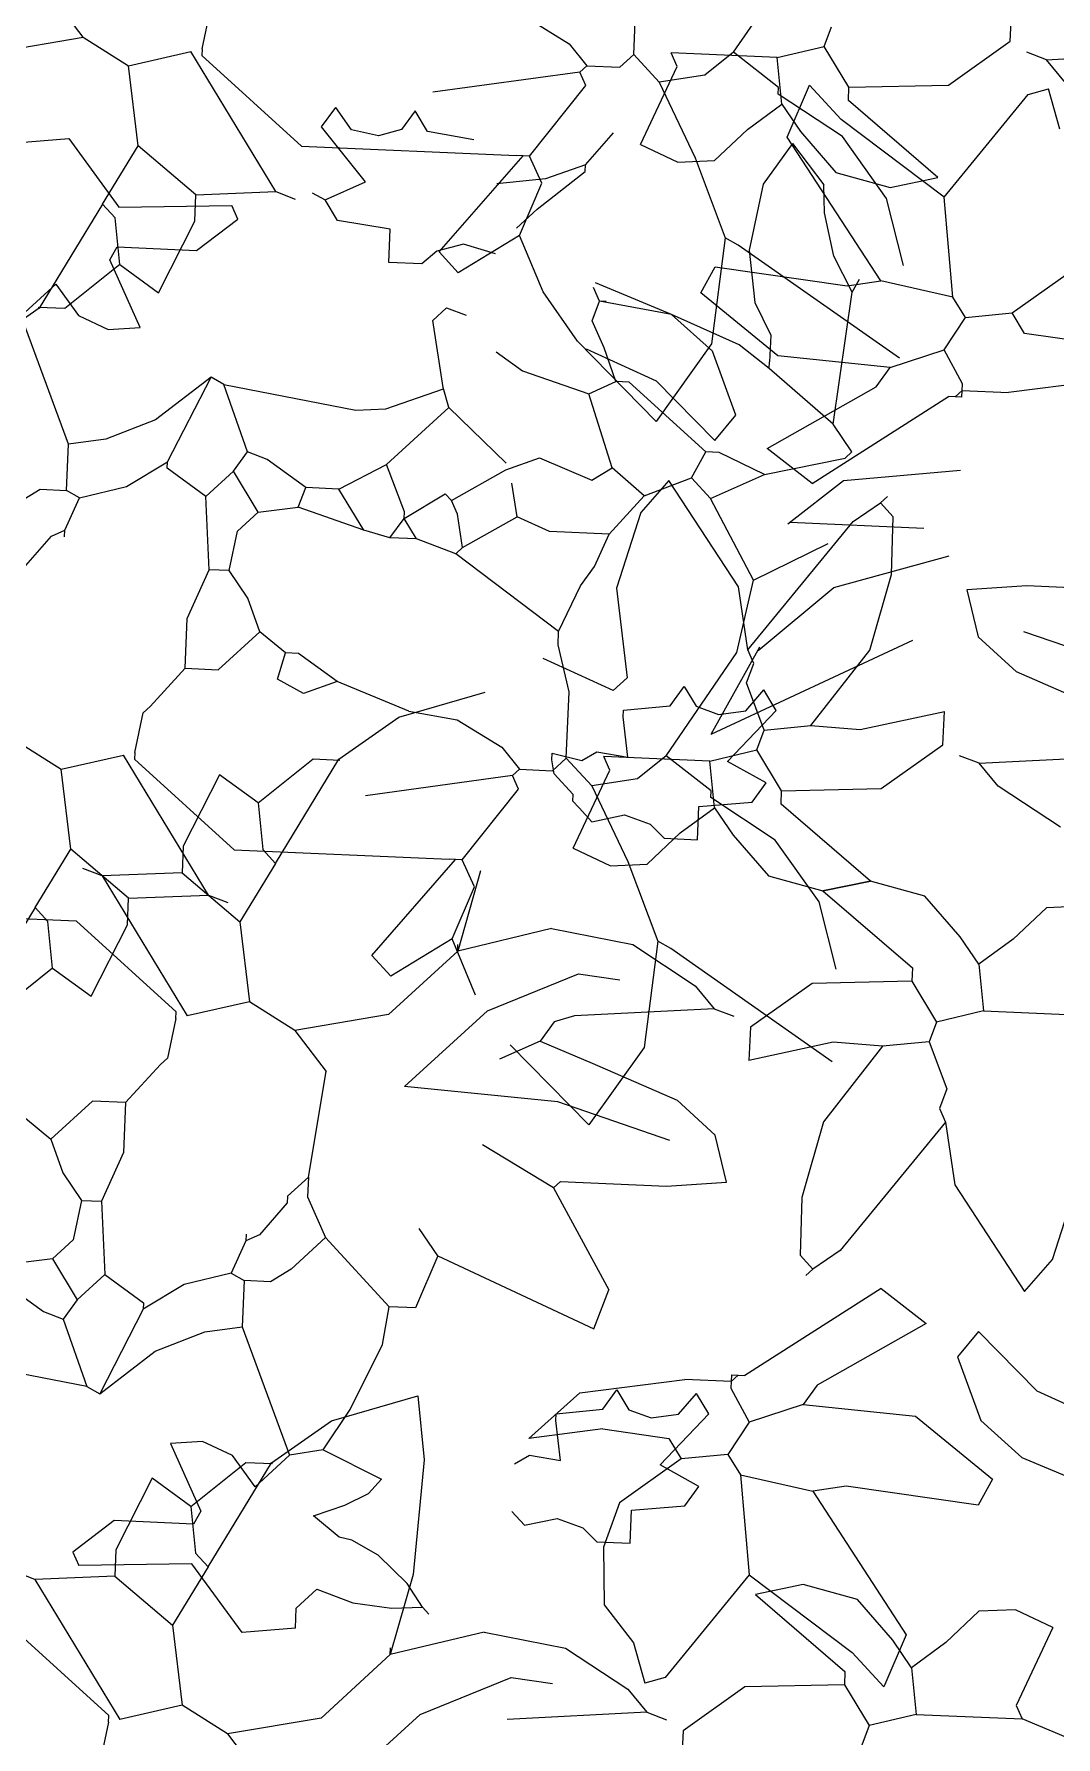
# Model space of a CAD drawing. Header units: inches. Extents: x 2013 to 15569, y -2551 to 2524.
# Drawn here: x 12774.8 to 12823.9, y 1280.7 to 1362.5 of the extents above; entities that cross this region are included whole.
import ezdxf

# ---------------------------------------------------------------- set-up
doc = ezdxf.new("R2010")
doc.units = ezdxf.units.IN
doc.header["$MEASUREMENT"] = 0
doc.layers.add('VERDE_siepe', color=96, linetype='Continuous')

msp = doc.modelspace()

# ---------------------------------------------------------------- linework, layer by layer
at = {"layer": 'VERDE_siepe'}
for p, q in [((12808.389, 1361.653), (12811.798, 1366.612)), ((12803.596, 1361.542), (12803.735, 1364.729)), ((12777.139, 1362.377), (12775.629, 1364.358)), ((12782.86, 1361.809), (12783.261, 1363.707)), ((12821.7, 1362.183), (12821.77, 1363.776)), ((12798.35, 1363.381), (12800.491, 1362.059)), ((12812.751, 1361.935), (12813.112, 1362.877)), ((12772.636, 1361.616), (12777.139, 1362.377)), ((12777.139, 1362.377), (12779.313, 1361.006)), ((12800.491, 1362.059), (12801.339, 1361.003)), ((12818.735, 1360.077), (12821.7, 1362.183)), ((12779.313, 1361.006), (12782.312, 1361.685)), ((12786.391, 1354.951), (12782.312, 1361.685)), ((12782.86, 1361.809), (12782.846, 1361.49)), ((12782.846, 1361.49), (12787.636, 1357.131)), ((12802.932, 1360.934), (12803.596, 1361.542)), ((12804.816, 1360.213), (12803.596, 1361.542)), ((12805.686, 1360.966), (12805.396, 1361.617)), ((12810.493, 1361.394), (12805.396, 1361.617)), ((12808.389, 1361.653), (12807.021, 1360.546)), ((12810.551, 1359.963), (12808.389, 1361.653)), ((12810.493, 1361.394), (12812.751, 1361.935)), ((12810.714, 1359.15), (12810.493, 1361.394)), ((12813.943, 1359.967), (12812.751, 1361.935)), ((12823.439, 1361.294), (12822.497, 1361.654)), ((12823.439, 1361.294), (12830.158, 1361.64)), ((12824.358, 1360.184), (12823.439, 1361.294)), ((12779.784, 1357.155), (12779.313, 1361.006)), ((12801.006, 1360.698), (12793.941, 1359.729)), ((12801.006, 1360.698), (12801.339, 1361.003)), ((12801.297, 1360.047), (12801.006, 1360.698)), ((12801.339, 1361.003), (12802.932, 1360.934)), ((12803.926, 1357.212), (12805.686, 1360.966)), ((12807.021, 1360.546), (12804.816, 1360.213)), ((12798.595, 1356.653), (12801.297, 1360.047)), ((12804.816, 1360.213), (12806.555, 1356.574)), ((12810.537, 1359.644), (12810.551, 1359.963)), ((12813.639, 1357.594), (12810.537, 1359.644)), ((12810.98, 1357.57), (12812.047, 1360.077)), ((12813.57, 1358.415), (12812.047, 1360.077)), ((12813.915, 1359.33), (12813.943, 1359.967)), ((12813.943, 1359.967), (12818.735, 1360.077)), ((12818.516, 1354.687), (12822.561, 1359.619)), ((12822.561, 1359.619), (12823.531, 1359.895)), ((12824.084, 1357.956), (12823.531, 1359.895)), ((12788.595, 1358.072), (12789.273, 1359)), ((12790.035, 1357.924), (12789.273, 1359)), ((12793.097, 1358.833), (12792.435, 1357.933)), ((12793.693, 1357.849), (12793.097, 1358.833)), ((12809.066, 1357.946), (12810.714, 1359.15)), ((12810.714, 1359.15), (12811.614, 1357.835)), ((12818.222, 1355.631), (12813.915, 1359.33)), ((12790.714, 1355.425), (12788.595, 1358.072)), ((12791.331, 1357.639), (12790.035, 1357.924)), ((12792.435, 1357.933), (12791.331, 1357.639)), ((12807.474, 1356.441), (12809.066, 1357.946)), ((12818.516, 1354.687), (12813.57, 1358.415)), ((12773.877, 1357.294), (12776.44, 1357.502)), ((12776.44, 1357.502), (12778.85, 1354.205)), ((12778.066, 1354.357), (12779.784, 1357.155)), ((12782.554, 1354.799), (12779.784, 1357.155)), ((12787.636, 1357.131), (12797.958, 1356.681)), ((12795.909, 1357.434), (12793.693, 1357.849)), ((12801.284, 1356.242), (12802.627, 1357.779)), ((12803.926, 1357.212), (12805.712, 1356.364)), ((12811.224, 1357.262), (12809.825, 1355.316)), ((12815.468, 1350.671), (12810.98, 1357.57)), ((12811.224, 1357.262), (12812.733, 1355.281)), ((12811.614, 1357.835), (12813.313, 1355.879)), ((12815.744, 1354.629), (12813.639, 1357.594)), ((12794.245, 1352.055), (12798.277, 1356.667)), ((12798.277, 1356.667), (12797.958, 1356.681)), ((12798.595, 1356.653), (12798.277, 1356.667)), ((12799.177, 1355.352), (12798.595, 1356.653)), ((12801.284, 1356.242), (12799.366, 1355.574)), ((12801.27, 1355.923), (12801.284, 1356.242)), ((12805.712, 1356.364), (12807.474, 1356.441)), ((12806.555, 1356.574), (12808, 1352.732)), ((12788.761, 1354.553), (12790.714, 1355.425)), ((12799.366, 1355.574), (12797.011, 1355.334)), ((12798.956, 1354.108), (12801.27, 1355.923)), ((12813.313, 1355.879), (12815.92, 1355.151)), ((12815.92, 1355.151), (12818.222, 1355.631)), ((12782.499, 1353.525), (12782.554, 1354.799)), ((12782.554, 1354.799), (12786.391, 1354.951)), ((12786.391, 1354.951), (12787.333, 1354.59)), ((12788.137, 1354.9), (12788.761, 1354.553)), ((12798.11, 1352.844), (12799.177, 1355.352)), ((12809.825, 1355.316), (12809.141, 1352.146)), ((12812.764, 1353.931), (12812.733, 1355.281)), ((12816.561, 1351.401), (12815.744, 1354.629)), ((12818.944, 1349.88), (12818.516, 1354.687)), ((12778.066, 1354.357), (12775.017, 1349.349)), ((12778.675, 1353.691), (12778.066, 1354.357)), ((12778.85, 1354.205), (12784.28, 1354.287)), ((12784.571, 1353.636), (12784.28, 1354.287)), ((12789.357, 1353.569), (12788.761, 1354.553)), ((12797.959, 1353.194), (12798.956, 1354.108)), ((12813.218, 1351.854), (12812.764, 1353.931)), ((12778.896, 1351.448), (12778.675, 1353.691)), ((12780.752, 1350.089), (12782.499, 1353.525)), ((12782.59, 1352.126), (12784.571, 1353.636)), ((12791.891, 1353.14), (12789.357, 1353.569)), ((12791.821, 1351.546), (12791.891, 1353.14)), ((12778.42, 1351.669), (12778.767, 1352.293)), ((12778.767, 1352.293), (12782.59, 1352.126)), ((12795.412, 1352.433), (12794.143, 1352.089)), ((12798.11, 1352.844), (12795.159, 1351.057)), ((12796.948, 1351.962), (12795.412, 1352.433)), ((12799.238, 1350.136), (12798.11, 1352.844)), ((12808, 1352.732), (12807.338, 1347.633)), ((12808.624, 1352.386), (12808, 1352.732)), ((12816.366, 1346.941), (12808.624, 1352.386)), ((12809.141, 1352.146), (12809.413, 1349.621)), ((12778.896, 1351.448), (12776.25, 1349.328)), ((12779.874, 1348.414), (12778.42, 1351.669)), ((12778.896, 1351.448), (12780.752, 1350.089)), ((12793.415, 1351.477), (12791.821, 1351.546)), ((12794.143, 1352.089), (12793.415, 1351.477)), ((12795.159, 1351.057), (12794.245, 1352.055)), ((12806.824, 1350.09), (12807.516, 1351.336)), ((12807.516, 1351.336), (12813.86, 1350.422)), ((12814.104, 1350.114), (12813.218, 1351.854)), ((12774.153, 1348.983), (12775.816, 1350.506)), ((12775.816, 1350.506), (12776.904, 1349.005)), ((12805.407, 1349.053), (12801.768, 1350.576)), ((12813.86, 1350.422), (12815.468, 1350.671)), ((12814.104, 1350.114), (12814.451, 1350.737)), ((12818.944, 1349.88), (12815.468, 1350.671)), ((12821.784, 1349.119), (12824.748, 1351.224)), ((12800.893, 1347.76), (12799.238, 1350.136)), ((12801.595, 1348.744), (12801.955, 1349.686)), ((12801.955, 1349.686), (12801.665, 1350.337)), ((12802.274, 1349.672), (12801.955, 1349.686)), ((12805.407, 1349.053), (12801.955, 1349.686)), ((12810.522, 1347.056), (12806.824, 1350.09)), ((12813.189, 1343.77), (12814.104, 1350.114)), ((12819.54, 1348.897), (12818.944, 1349.88)), ((12775.017, 1349.349), (12772.144, 1347.325)), ((12776.439, 1342.818), (12774.153, 1348.983)), ((12776.25, 1349.328), (12774.976, 1349.383)), ((12776.904, 1349.005), (12778.341, 1348.328)), ((12793.935, 1348.759), (12794.599, 1349.369)), ((12794.599, 1349.369), (12795.541, 1349.008)), ((12807.382, 1347.277), (12805.407, 1349.053)), ((12808.67, 1347.596), (12805.407, 1349.053)), ((12809.413, 1349.621), (12810.184, 1348.05)), ((12818.514, 1347.346), (12819.54, 1348.897)), ((12819.54, 1348.897), (12821.784, 1349.119)), ((12822.379, 1348.135), (12821.784, 1349.119)), ((12778.341, 1348.328), (12779.874, 1348.414)), ((12794.433, 1345.545), (12793.935, 1348.759)), ((12802.176, 1347.442), (12801.595, 1348.744)), ((12810.184, 1348.05), (12810.128, 1346.776)), ((12825.551, 1347.677), (12822.379, 1348.135)), ((12796.986, 1347.249), (12798.255, 1346.337)), ((12804.683, 1343.909), (12800.893, 1347.76)), ((12801.311, 1347.404), (12804.682, 1345.859)), ((12802.745, 1345.821), (12802.176, 1347.442)), ((12807.338, 1347.633), (12804.683, 1343.909)), ((12808.514, 1344.216), (12807.382, 1347.277)), ((12810.114, 1346.457), (12808.67, 1347.596)), ((12815.924, 1346.501), (12818.514, 1347.346)), ((12819.401, 1345.711), (12818.514, 1347.346)), ((12810.114, 1346.457), (12810.128, 1346.776)), ((12813.189, 1343.77), (12810.114, 1346.457)), ((12815.924, 1346.501), (12810.522, 1347.056)), ((12815.245, 1345.573), (12815.924, 1346.501)), ((12783.282, 1346.031), (12780.614, 1343.991)), ((12781.19, 1341.972), (12783.282, 1346.031)), ((12783.905, 1345.684), (12783.282, 1346.031)), ((12783.905, 1345.684), (12790.236, 1344.451)), ((12785.041, 1342.443), (12783.905, 1345.684)), ((12798.255, 1346.337), (12801.443, 1345.24)), ((12801.443, 1345.24), (12802.745, 1345.821)), ((12803.382, 1345.793), (12802.745, 1345.821)), ((12807.066, 1342.44), (12803.382, 1345.793)), ((12804.682, 1345.859), (12807.503, 1342.984)), ((12819.387, 1345.393), (12819.401, 1345.711)), ((12826.665, 1345.939), (12821.617, 1345.296)), ((12791.686, 1344.509), (12794.454, 1345.474)), ((12794.71, 1344.576), (12794.433, 1345.545)), ((12802.564, 1341.679), (12801.443, 1345.24)), ((12810.008, 1342.609), (12815.245, 1345.573)), ((12812.17, 1340.919), (12818.735, 1345.101)), ((12819.055, 1345.087), (12818.735, 1345.101)), ((12819.055, 1345.087), (12819.387, 1345.393)), ((12819.373, 1345.074), (12819.055, 1345.087)), ((12819.373, 1345.074), (12819.387, 1345.393)), ((12819.387, 1345.393), (12821.617, 1345.296)), ((12780.614, 1343.991), (12778.228, 1343.05)), ((12790.236, 1344.451), (12791.686, 1344.509)), ((12791.718, 1341.833), (12794.71, 1344.576)), ((12797.467, 1341.901), (12794.71, 1344.576)), ((12807.503, 1342.984), (12808.514, 1344.216)), ((12814.089, 1342.453), (12813.189, 1343.77)), ((12776.341, 1340.588), (12776.439, 1342.818)), ((12778.228, 1343.05), (12776.439, 1342.818)), ((12784.362, 1341.515), (12785.041, 1342.443)), ((12785.983, 1342.083), (12785.041, 1342.443)), ((12806.373, 1341.194), (12807.066, 1342.44)), ((12807.703, 1342.413), (12807.066, 1342.44)), ((12809.892, 1341.36), (12807.703, 1342.413)), ((12812.17, 1340.919), (12810.008, 1342.609)), ((12813.757, 1342.149), (12814.089, 1342.453)), ((12779.223, 1340.782), (12781.19, 1341.972)), ((12781.176, 1341.654), (12781.19, 1341.972)), ((12783.032, 1340.297), (12781.176, 1341.654)), ((12783.032, 1340.297), (12784.362, 1341.515)), ((12785.552, 1339.548), (12784.362, 1341.515)), ((12787.839, 1340.725), (12785.983, 1342.083)), ((12789.431, 1340.655), (12791.718, 1341.833)), ((12792.576, 1339.561), (12791.718, 1341.833)), ((12794.834, 1340.101), (12797.453, 1341.583)), ((12797.453, 1341.583), (12799.073, 1342.15)), ((12799.073, 1342.15), (12801.58, 1341.083)), ((12801.58, 1341.083), (12802.564, 1341.679)), ((12804.102, 1340.336), (12802.564, 1341.679)), ((12809.892, 1341.36), (12813.757, 1342.149)), ((12819.31, 1341.546), (12813.675, 1341.057)), ((12776.964, 1340.241), (12779.223, 1340.782)), ((12787.478, 1339.783), (12787.839, 1340.725)), ((12789.431, 1340.655), (12787.839, 1340.725)), ((12797.992, 1339.324), (12797.743, 1340.932)), ((12805.29, 1341.074), (12803.947, 1339.537)), ((12804.102, 1340.336), (12806.373, 1341.194)), ((12808.629, 1335.95), (12805.291, 1341.075)), ((12807.287, 1340.197), (12806.373, 1341.194)), ((12807.287, 1340.197), (12809.892, 1341.36)), ((12813.675, 1341.057), (12811.011, 1338.968)), ((12774.083, 1340.048), (12775.066, 1340.644)), ((12775.066, 1340.644), (12776.341, 1340.588)), ((12776.258, 1338.677), (12776.964, 1340.241)), ((12776.964, 1340.241), (12776.341, 1340.588)), ((12783.198, 1336.778), (12783.032, 1340.297)), ((12790.623, 1338.688), (12789.431, 1340.655)), ((12792.562, 1339.242), (12794.53, 1340.433)), ((12794.53, 1340.433), (12794.834, 1340.101)), ((12795.125, 1339.449), (12794.834, 1340.101)), ((12802.425, 1338.493), (12804.102, 1340.336)), ((12809.351, 1336.276), (12807.287, 1340.197)), ((12814.143, 1339.093), (12815.458, 1339.993)), ((12815.458, 1339.993), (12815.791, 1340.297)), ((12816.068, 1339.328), (12815.458, 1339.993)), ((12784.555, 1338.634), (12785.552, 1339.548)), ((12785.552, 1339.548), (12787.478, 1339.783)), ((12790.623, 1338.688), (12787.478, 1339.783)), ((12791.883, 1338.314), (12792.562, 1339.242)), ((12792.562, 1339.242), (12792.576, 1339.561)), ((12793.157, 1338.259), (12792.562, 1339.242)), ((12795.374, 1337.843), (12795.125, 1339.449)), ((12795.374, 1337.843), (12797.992, 1339.324)), ((12799.558, 1338.618), (12797.992, 1339.324)), ((12803.947, 1339.537), (12802.764, 1335.899)), ((12809.086, 1332.929), (12814.143, 1339.093)), ((12811.116, 1339.058), (12817.55, 1338.777)), ((12815.985, 1336.551), (12816.068, 1339.328)), ((12774.263, 1336.848), (12775.607, 1338.385)), ((12775.607, 1338.385), (12776.258, 1338.677)), ((12776.244, 1338.357), (12776.258, 1338.677)), ((12784.153, 1336.736), (12784.555, 1338.634)), ((12791.883, 1338.314), (12790.623, 1338.688)), ((12793.157, 1338.259), (12791.883, 1338.314)), ((12795.041, 1337.538), (12793.157, 1338.259)), ((12802.425, 1338.493), (12799.558, 1338.618)), ((12801.718, 1336.928), (12802.425, 1338.493)), ((12795.041, 1337.538), (12795.374, 1337.843)), ((12799.987, 1333.811), (12795.041, 1337.538)), ((12809.351, 1336.276), (12812.939, 1338.035)), ((12813.217, 1335.931), (12818.768, 1337.446)), ((12782.132, 1334.434), (12783.198, 1336.778)), ((12784.153, 1336.736), (12783.198, 1336.778)), ((12785.054, 1335.42), (12784.153, 1336.736)), ((12801.04, 1336), (12801.718, 1336.928)), ((12799.987, 1333.811), (12801.04, 1336)), ((12802.764, 1335.899), (12803.281, 1331.585)), ((12808.561, 1332.799), (12809.351, 1336.276)), ((12809.086, 1332.929), (12808.629, 1335.95)), ((12809.577, 1332.904), (12813.217, 1335.931)), ((12814.946, 1332.911), (12815.985, 1336.551)), ((12822.489, 1336), (12819.608, 1335.807)), ((12819.608, 1335.807), (12820.147, 1333.548)), ((12827.586, 1335.778), (12822.489, 1336)), ((12785.622, 1333.799), (12785.054, 1335.42)), ((12782.033, 1332.04), (12782.132, 1334.434)), ((12783.627, 1331.971), (12785.622, 1333.799)), ((12786.854, 1332.788), (12785.622, 1333.799)), ((12799.959, 1333.174), (12799.987, 1333.811)), ((12816.994, 1333.374), (12807.307, 1328.862)), ((12821.989, 1331.872), (12820.147, 1333.548)), ((12822.34, 1333.818), (12827.714, 1331.951)), ((12786.48, 1331.527), (12786.854, 1332.788)), ((12787.492, 1332.76), (12786.854, 1332.788)), ((12789.348, 1331.402), (12787.492, 1332.76)), ((12802.616, 1330.976), (12799.245, 1332.52)), ((12800.498, 1330.916), (12799.959, 1333.174)), ((12805.152, 1327.84), (12808.561, 1332.799)), ((12809.639, 1333.056), (12807.307, 1328.862)), ((12809.376, 1332.277), (12809.086, 1332.929)), ((12812.119, 1329.285), (12814.946, 1332.911)), ((12780.357, 1330.198), (12782.033, 1332.04)), ((12782.033, 1332.04), (12783.627, 1331.971)), ((12809.016, 1331.335), (12809.376, 1332.277)), ((12826.062, 1330.098), (12821.989, 1331.872)), ((12787.727, 1330.834), (12786.48, 1331.527)), ((12789.348, 1331.402), (12787.727, 1330.834)), ((12792.796, 1329.975), (12789.348, 1331.402)), ((12792.305, 1329.692), (12796.461, 1330.893)), ((12800.359, 1327.73), (12800.498, 1330.916)), ((12802.616, 1330.977), (12803.281, 1331.585)), ((12805.344, 1330.244), (12806.023, 1331.172)), ((12806.023, 1331.172), (12806.604, 1330.218)), ((12808.994, 1329.999), (12809.846, 1331.005)), ((12809.875, 1329.064), (12809.016, 1331.335)), ((12810.441, 1330.021), (12809.846, 1331.005)), ((12780.024, 1329.894), (12780.357, 1330.198)), ((12803.1, 1330.022), (12805.344, 1330.244)), ((12806.604, 1330.218), (12807.678, 1329.828)), ((12779.623, 1327.996), (12780.024, 1329.894)), ((12789.431, 1327.667), (12792.305, 1329.692)), ((12792.796, 1329.975), (12795.113, 1329.568)), ((12795.113, 1329.568), (12797.254, 1328.246)), ((12803.086, 1329.703), (12803.1, 1330.022)), ((12803.321, 1327.778), (12803.086, 1329.703)), ((12807.678, 1329.828), (12808.994, 1329.999)), ((12808.1, 1327.569), (12810.441, 1330.021)), ((12809.875, 1329.064), (12812.119, 1329.285)), ((12812.119, 1329.285), (12814.487, 1329.092)), ((12814.487, 1329.092), (12818.533, 1329.963)), ((12818.463, 1328.37), (12818.533, 1329.963)), ((12773.902, 1328.564), (12776.076, 1327.193)), ((12809.514, 1328.122), (12809.875, 1329.064)), ((12776.076, 1327.193), (12779.075, 1327.872)), ((12783.154, 1321.138), (12779.075, 1327.872)), ((12779.623, 1327.996), (12779.609, 1327.677)), ((12779.609, 1327.677), (12784.399, 1323.318)), ((12785.552, 1325.569), (12788.199, 1327.689)), ((12786.383, 1322.66), (12789.431, 1327.667)), ((12788.199, 1327.689), (12789.473, 1327.633)), ((12797.254, 1328.246), (12798.102, 1327.19)), ((12799.667, 1327.637), (12799.681, 1327.956)), ((12799.774, 1326.975), (12799.667, 1327.637)), ((12799.681, 1327.956), (12801.109, 1327.614)), ((12799.695, 1327.121), (12800.359, 1327.73)), ((12801.579, 1326.4), (12800.359, 1327.73)), ((12801.109, 1327.614), (12801.819, 1328.027)), ((12801.819, 1328.027), (12803.321, 1327.778)), ((12802.449, 1327.153), (12802.159, 1327.804)), ((12807.256, 1327.581), (12802.159, 1327.804)), ((12805.152, 1327.84), (12803.784, 1326.733)), ((12807.314, 1326.15), (12805.152, 1327.84)), ((12807.256, 1327.581), (12809.514, 1328.122)), ((12807.477, 1325.338), (12807.256, 1327.581)), ((12810.706, 1326.155), (12809.514, 1328.122)), ((12815.499, 1326.264), (12818.463, 1328.37)), ((12820.202, 1327.481), (12819.26, 1327.841)), ((12820.202, 1327.481), (12826.921, 1327.827)), ((12776.547, 1323.342), (12776.076, 1327.193)), ((12783.696, 1326.928), (12781.95, 1323.492)), ((12785.552, 1325.569), (12783.696, 1326.928)), ((12797.769, 1326.885), (12790.704, 1325.916)), ((12797.769, 1326.885), (12798.102, 1327.19)), ((12798.06, 1326.234), (12797.769, 1326.885)), ((12798.102, 1327.19), (12799.695, 1327.121)), ((12800.688, 1325.977), (12799.774, 1326.975)), ((12800.689, 1323.399), (12802.449, 1327.153)), ((12809.97, 1326.53), (12808.1, 1327.569)), ((12821.121, 1326.371), (12820.202, 1327.481)), ((12795.358, 1322.841), (12798.06, 1326.234)), ((12800.674, 1325.659), (12800.688, 1325.977)), ((12803.784, 1326.733), (12801.579, 1326.4)), ((12801.579, 1326.4), (12803.318, 1322.761)), ((12807.3, 1325.832), (12807.314, 1326.15)), ((12809.291, 1325.602), (12809.97, 1326.53)), ((12810.678, 1325.517), (12810.706, 1326.155)), ((12810.706, 1326.155), (12815.499, 1326.264)), ((12824.113, 1324.398), (12821.121, 1326.371)), ((12785.552, 1325.569), (12785.773, 1323.325)), ((12800.98, 1325.327), (12800.674, 1325.659)), ((12800.98, 1325.327), (12801.589, 1324.661)), ((12805.829, 1324.133), (12807.477, 1325.338)), ((12806.659, 1323.802), (12806.729, 1325.395)), ((12806.729, 1325.395), (12809.291, 1325.602)), ((12810.402, 1323.781), (12807.3, 1325.832)), ((12807.477, 1325.338), (12808.377, 1324.022)), ((12814.985, 1321.818), (12810.678, 1325.517)), ((12801.589, 1324.661), (12803.159, 1324.998)), ((12803.159, 1324.998), (12804.394, 1324.544)), ((12804.394, 1324.544), (12805.066, 1323.871)), ((12781.95, 1323.492), (12781.894, 1322.218)), ((12804.237, 1322.628), (12805.829, 1324.133)), ((12805.066, 1323.871), (12806.659, 1323.802)), ((12808.377, 1324.022), (12810.076, 1322.066)), ((12812.507, 1320.816), (12810.402, 1323.781)), ((12774.829, 1320.544), (12776.547, 1323.342)), ((12779.317, 1320.986), (12776.547, 1323.342)), ((12784.399, 1323.318), (12794.721, 1322.868)), ((12786.383, 1322.66), (12784.665, 1319.862)), ((12785.773, 1323.325), (12786.383, 1322.66)), ((12791.008, 1318.242), (12795.04, 1322.854)), ((12795.04, 1322.854), (12794.721, 1322.868)), ((12795.358, 1322.841), (12795.04, 1322.854)), ((12795.94, 1321.539), (12795.358, 1322.841)), ((12800.689, 1323.399), (12802.475, 1322.551)), ((12803.318, 1322.761), (12804.763, 1318.919)), ((12778.057, 1322.065), (12777.115, 1322.426)), ((12781.894, 1322.218), (12778.057, 1322.065)), ((12778.057, 1322.065), (12782.136, 1315.332)), ((12781.894, 1322.218), (12784.665, 1319.862)), ((12796.233, 1322.303), (12795.137, 1318.448)), ((12802.475, 1322.551), (12804.237, 1322.628)), ((12810.076, 1322.066), (12812.683, 1321.339)), ((12779.317, 1320.986), (12783.154, 1321.138)), ((12783.154, 1321.138), (12784.096, 1320.778)), ((12794.873, 1319.031), (12795.94, 1321.539)), ((12814.985, 1321.818), (12812.683, 1321.339)), ((12812.683, 1321.339), (12814.985, 1321.818)), ((12812.683, 1321.339), (12816.99, 1317.64)), ((12817.592, 1321.091), (12814.985, 1321.818)), ((12819.29, 1319.135), (12817.592, 1321.091)), ((12776.813, 1319.885), (12766.49, 1320.335)), ((12774.829, 1320.544), (12771.78, 1315.536)), ((12775.438, 1319.879), (12774.829, 1320.544)), ((12779.262, 1319.712), (12779.317, 1320.986)), ((12813.324, 1317.588), (12812.507, 1320.816)), ((12823.431, 1320.529), (12821.839, 1319.024)), ((12825.193, 1320.606), (12823.431, 1320.529)), ((12775.659, 1317.635), (12775.438, 1319.879)), ((12781.603, 1315.527), (12776.813, 1319.885)), ((12777.515, 1316.276), (12779.262, 1319.712)), ((12784.665, 1319.862), (12785.135, 1316.011)), ((12799.653, 1319.528), (12795.137, 1318.448)), ((12799.653, 1319.528), (12803.555, 1318.759)), ((12794.873, 1319.031), (12791.922, 1317.245)), ((12796.001, 1316.323), (12794.873, 1319.031)), ((12795.137, 1318.448), (12795.151, 1318.767)), ((12803.555, 1318.759), (12806.547, 1316.786)), ((12804.763, 1318.919), (12804.101, 1313.82)), ((12805.387, 1318.573), (12804.763, 1318.919)), ((12813.129, 1313.129), (12805.387, 1318.573)), ((12820.191, 1317.819), (12819.29, 1319.135)), ((12821.839, 1319.024), (12820.191, 1317.819)), ((12791.922, 1317.245), (12791.008, 1318.242)), ((12795.137, 1318.448), (12791.812, 1315.401)), ((12820.191, 1317.819), (12820.412, 1315.576)), ((12775.659, 1317.635), (12773.013, 1315.515)), ((12775.659, 1317.635), (12777.515, 1316.276)), ((12796.573, 1315.571), (12800.937, 1317.354)), ((12800.937, 1317.354), (12802.937, 1317.062)), ((12816.962, 1317.003), (12812.169, 1316.893)), ((12816.99, 1317.64), (12816.962, 1317.003)), ((12816.962, 1317.003), (12818.154, 1315.035)), ((12806.547, 1316.786), (12807.465, 1315.676)), ((12812.169, 1316.893), (12809.204, 1314.787)), ((12781.589, 1315.208), (12781.603, 1315.527)), ((12785.135, 1316.011), (12782.136, 1315.332)), ((12787.31, 1314.64), (12785.135, 1316.011)), ((12791.812, 1315.401), (12787.31, 1314.64)), ((12792.583, 1311.935), (12796.573, 1315.571)), ((12800.747, 1315.33), (12799.777, 1315.054)), ((12807.465, 1315.676), (12800.747, 1315.33)), ((12807.465, 1315.676), (12808.407, 1315.316)), ((12820.412, 1315.576), (12818.154, 1315.035)), ((12820.412, 1315.576), (12825.509, 1315.353)), ((12781.589, 1315.208), (12781.187, 1313.31)), ((12787.31, 1314.64), (12788.82, 1312.658)), ((12799.777, 1315.054), (12799.099, 1314.126)), ((12809.204, 1314.787), (12809.135, 1313.194)), ((12818.154, 1315.035), (12817.793, 1314.093)), ((12799.099, 1314.126), (12797.146, 1313.253)), ((12801.446, 1310.097), (12797.657, 1313.947)), ((12799.099, 1314.126), (12801.605, 1313.059)), ((12804.101, 1313.82), (12801.446, 1310.097)), ((12813.181, 1314.065), (12809.135, 1313.194)), ((12815.549, 1313.872), (12812.721, 1310.246)), ((12815.549, 1313.872), (12813.181, 1314.065)), ((12817.793, 1314.093), (12815.549, 1313.872)), ((12817.793, 1314.093), (12818.652, 1311.822)), ((12780.855, 1313.006), (12779.178, 1311.164)), ((12781.187, 1313.31), (12780.855, 1313.006)), ((12801.605, 1313.059), (12805.679, 1311.285)), ((12787.96, 1307.589), (12788.82, 1312.658)), ((12777.585, 1311.233), (12775.59, 1309.405)), ((12779.178, 1311.164), (12777.585, 1311.233)), ((12799.954, 1311.206), (12792.583, 1311.935)), ((12805.328, 1309.339), (12799.954, 1311.206)), ((12805.679, 1311.285), (12807.521, 1309.609)), ((12818.652, 1311.822), (12818.292, 1310.88)), ((12774.358, 1310.416), (12775.59, 1309.405)), ((12779.178, 1311.164), (12779.079, 1308.77)), ((12818.292, 1310.88), (12818.582, 1310.228)), ((12808.06, 1307.35), (12807.521, 1309.609)), ((12812.721, 1310.246), (12811.683, 1306.606)), ((12818.582, 1310.228), (12813.525, 1304.064)), ((12818.582, 1310.228), (12819.038, 1307.207)), ((12775.59, 1309.405), (12776.158, 1307.784)), ((12779.079, 1308.77), (12778.014, 1306.426)), ((12799.749, 1307.075), (12796.327, 1309.139)), ((12776.158, 1307.784), (12777.058, 1306.468)), ((12787.96, 1307.589), (12786.963, 1306.675)), ((12787.96, 1307.589), (12787.918, 1306.633)), ((12799.749, 1307.075), (12800.081, 1307.379)), ((12800.081, 1307.379), (12805.179, 1307.157)), ((12805.179, 1307.157), (12808.06, 1307.35)), ((12819.038, 1307.207), (12822.377, 1302.083)), ((12823.721, 1303.62), (12824.904, 1307.258)), ((12777.058, 1306.468), (12776.657, 1304.57)), ((12777.058, 1306.468), (12778.014, 1306.426)), ((12778.014, 1306.426), (12778.18, 1302.907)), ((12786.949, 1306.355), (12785.605, 1304.819)), ((12786.963, 1306.675), (12786.949, 1306.355)), ((12787.918, 1306.633), (12788.791, 1304.68)), ((12799.749, 1307.075), (12802.408, 1302.171)), ((12811.683, 1306.606), (12811.6, 1303.829)), ((12784.968, 1304.846), (12784.954, 1304.527)), ((12785.605, 1304.819), (12784.954, 1304.527)), ((12788.791, 1304.68), (12787.129, 1303.156)), ((12788.791, 1304.68), (12791.839, 1301.354)), ((12794.18, 1303.806), (12793.279, 1305.122)), ((12776.657, 1304.57), (12775.659, 1303.656)), ((12784.954, 1304.527), (12784.248, 1302.963)), ((12813.525, 1304.064), (12812.209, 1303.164)), ((12775.659, 1303.656), (12773.734, 1303.421)), ((12775.659, 1303.656), (12776.85, 1301.689)), ((12787.129, 1303.156), (12786.145, 1302.56)), ((12794.18, 1303.806), (12793.113, 1301.299)), ((12794.18, 1303.806), (12801.687, 1300.287)), ((12811.6, 1303.829), (12812.209, 1303.164)), ((12812.209, 1303.164), (12811.877, 1302.86)), ((12822.377, 1302.083), (12823.721, 1303.62)), ((12773.373, 1302.479), (12775.229, 1301.121)), ((12778.18, 1302.907), (12776.85, 1301.689)), ((12778.18, 1302.907), (12780.036, 1301.55)), ((12781.989, 1302.422), (12780.022, 1301.232)), ((12784.248, 1302.963), (12781.989, 1302.422)), ((12784.248, 1302.963), (12784.87, 1302.616)), ((12784.87, 1302.616), (12784.773, 1300.386)), ((12786.145, 1302.56), (12784.87, 1302.616)), ((12815.498, 1302.238), (12808.932, 1298.056)), ((12815.498, 1302.238), (12817.66, 1300.548)), ((12776.85, 1301.689), (12776.171, 1300.761)), ((12780.036, 1301.55), (12780.022, 1301.232)), ((12801.687, 1300.287), (12802.408, 1302.171)), ((12775.229, 1301.121), (12776.171, 1300.761)), ((12776.171, 1300.761), (12777.307, 1297.519)), ((12780.022, 1301.232), (12777.93, 1297.172)), ((12791.517, 1299.536), (12791.839, 1301.354)), ((12793.113, 1301.299), (12791.839, 1301.354)), ((12780.598, 1299.213), (12782.984, 1300.153)), ((12782.984, 1300.153), (12784.773, 1300.386)), ((12784.773, 1300.386), (12787.058, 1294.221)), ((12817.66, 1300.548), (12812.422, 1297.584)), ((12820.165, 1300.173), (12819.154, 1298.941)), ((12822.986, 1297.298), (12820.165, 1300.173)), ((12777.93, 1297.172), (12780.598, 1299.213)), ((12789.974, 1296.409), (12791.517, 1299.536)), ((12819.154, 1298.941), (12820.286, 1295.88)), ((12777.307, 1297.519), (12770.976, 1298.753)), ((12777.307, 1297.519), (12777.93, 1297.172)), ((12801.003, 1297.218), (12806.051, 1297.862)), ((12802.107, 1296.431), (12802.786, 1297.359)), ((12802.786, 1297.359), (12803.367, 1296.405)), ((12808.281, 1297.764), (12806.051, 1297.862)), ((12808.281, 1297.764), (12808.267, 1297.446)), ((12808.267, 1297.446), (12809.153, 1295.811)), ((12808.295, 1298.084), (12808.281, 1297.764)), ((12808.613, 1298.07), (12808.281, 1297.764)), ((12808.295, 1298.084), (12808.613, 1298.07)), ((12808.613, 1298.07), (12808.932, 1298.056)), ((12812.422, 1297.584), (12811.744, 1296.656)), ((12826.357, 1295.753), (12822.986, 1297.298)), ((12789.068, 1295.879), (12793.224, 1297.08)), ((12793.224, 1297.08), (12793.53, 1293.995)), ((12798.562, 1295.021), (12801.003, 1297.218)), ((12805.757, 1296.186), (12806.609, 1297.192)), ((12807.204, 1296.208), (12806.609, 1297.192)), ((12811.744, 1296.656), (12809.153, 1295.811)), ((12811.744, 1296.656), (12817.146, 1296.101)), ((12786.194, 1293.855), (12789.068, 1295.879)), ((12788.666, 1294.47), (12789.974, 1296.409)), ((12799.849, 1295.89), (12799.863, 1296.21)), ((12800.084, 1293.965), (12799.849, 1295.89)), ((12799.863, 1296.21), (12802.107, 1296.431)), ((12803.367, 1296.405), (12804.441, 1296.015)), ((12804.441, 1296.015), (12805.757, 1296.186)), ((12804.863, 1293.757), (12807.204, 1296.208)), ((12809.153, 1295.811), (12808.128, 1294.26)), ((12817.146, 1296.101), (12820.844, 1293.067)), ((12820.286, 1295.88), (12822.26, 1294.104)), ((12782.871, 1294.876), (12781.337, 1294.79)), ((12784.307, 1294.199), (12782.871, 1294.876)), ((12802.116, 1295.48), (12798.562, 1295.021)), ((12802.116, 1295.48), (12805.288, 1295.022)), ((12805.288, 1295.022), (12805.884, 1294.038)), ((12781.337, 1294.79), (12782.792, 1291.534)), ((12785.396, 1292.697), (12784.307, 1294.199)), ((12787.058, 1294.221), (12785.396, 1292.697)), ((12788.666, 1294.47), (12787.058, 1294.221)), ((12788.666, 1294.47), (12791.477, 1293.071)), ((12797.872, 1293.801), (12798.582, 1294.214)), ((12798.582, 1294.214), (12800.084, 1293.965)), ((12805.884, 1294.038), (12802.92, 1291.933)), ((12808.128, 1294.26), (12805.884, 1294.038)), ((12808.128, 1294.26), (12808.724, 1293.277)), ((12822.26, 1294.104), (12825.9, 1292.581)), ((12782.315, 1291.756), (12784.962, 1293.876)), ((12783.146, 1288.847), (12786.194, 1293.855)), ((12784.962, 1293.876), (12786.236, 1293.82)), ((12793.53, 1293.995), (12792.996, 1288.49)), ((12806.733, 1292.717), (12804.863, 1293.757)), ((12808.724, 1293.277), (12812.2, 1292.486)), ((12808.724, 1293.277), (12809.152, 1288.47)), ((12780.459, 1293.115), (12778.713, 1289.679)), ((12782.315, 1291.756), (12780.459, 1293.115)), ((12789.715, 1291.813), (12790.854, 1292.378)), ((12790.854, 1292.378), (12791.477, 1293.071)), ((12806.054, 1291.789), (12806.733, 1292.717)), ((12813.807, 1292.735), (12812.2, 1292.486)), ((12812.2, 1292.486), (12816.688, 1285.587)), ((12820.152, 1291.821), (12813.807, 1292.735)), ((12820.844, 1293.067), (12820.152, 1291.821)), ((12782.315, 1291.756), (12782.536, 1289.512)), ((12788.207, 1291.298), (12789.715, 1291.813)), ((12802.92, 1291.933), (12802.145, 1289.797)), ((12803.422, 1289.989), (12803.492, 1291.582)), ((12803.492, 1291.582), (12806.054, 1291.789)), ((12778.621, 1291.077), (12776.64, 1289.567)), ((12782.445, 1290.911), (12778.621, 1291.077)), ((12782.792, 1291.534), (12782.445, 1290.911)), ((12789.441, 1290.287), (12788.207, 1291.298)), ((12797.743, 1291.514), (12798.352, 1290.849)), ((12798.352, 1290.849), (12799.922, 1291.185)), ((12799.922, 1291.185), (12801.157, 1290.731)), ((12790.052, 1290.14), (12789.441, 1290.287)), ((12791.31, 1289.409), (12790.052, 1290.14)), ((12801.157, 1290.731), (12801.829, 1290.058)), ((12801.829, 1290.058), (12803.422, 1289.989)), ((12776.64, 1289.567), (12776.932, 1288.917)), ((12778.713, 1289.679), (12778.657, 1288.405)), ((12782.536, 1289.512), (12783.146, 1288.847)), ((12792.717, 1288.058), (12791.31, 1289.409)), ((12802.145, 1289.797), (12802.171, 1287.032)), ((12774.82, 1288.252), (12773.878, 1288.613)), ((12778.657, 1288.405), (12774.82, 1288.252)), ((12782.361, 1288.999), (12776.932, 1288.917)), ((12778.657, 1288.405), (12781.428, 1286.049)), ((12783.146, 1288.847), (12781.428, 1286.049)), ((12784.772, 1285.702), (12782.361, 1288.999)), ((12792.996, 1288.49), (12791.9, 1284.635)), ((12809.152, 1288.47), (12805.107, 1283.538)), ((12809.152, 1288.47), (12814.098, 1284.743)), ((12774.82, 1288.252), (12778.899, 1281.519)), ((12787.376, 1286.865), (12788.374, 1287.779)), ((12788.374, 1287.779), (12790.097, 1287.128)), ((12793.444, 1286.92), (12792.717, 1288.058)), ((12811.748, 1288.006), (12809.446, 1287.526)), ((12809.446, 1287.526), (12813.753, 1283.827)), ((12814.355, 1287.278), (12811.748, 1288.006)), ((12787.335, 1285.909), (12787.376, 1286.865)), ((12790.097, 1287.128), (12791.962, 1286.863)), ((12791.962, 1286.863), (12793.444, 1286.92)), ((12793.443, 1286.92), (12793.748, 1286.587)), ((12802.171, 1287.032), (12803.584, 1285.201)), ((12816.053, 1285.322), (12814.355, 1287.278)), ((12820.194, 1286.716), (12818.602, 1285.211)), ((12821.956, 1286.793), (12820.194, 1286.716)), ((12823.742, 1285.945), (12821.956, 1286.793)), ((12778.366, 1281.714), (12773.576, 1286.073)), ((12781.428, 1286.049), (12781.899, 1282.198)), ((12787.335, 1285.909), (12784.772, 1285.702)), ((12823.742, 1285.945), (12821.981, 1282.191)), ((12796.416, 1285.715), (12791.9, 1284.635)), ((12796.416, 1285.715), (12800.318, 1284.946)), ((12803.584, 1285.201), (12804.137, 1283.262)), ((12816.688, 1285.587), (12815.621, 1283.08)), ((12816.954, 1284.007), (12816.053, 1285.322)), ((12818.602, 1285.211), (12816.954, 1284.007)), ((12791.9, 1284.635), (12788.575, 1281.588)), ((12791.9, 1284.635), (12791.914, 1284.954)), ((12800.318, 1284.946), (12803.31, 1282.973)), ((12814.098, 1284.743), (12815.621, 1283.08)), ((12793.336, 1281.758), (12797.7, 1283.541)), ((12797.7, 1283.541), (12799.7, 1283.25)), ((12805.107, 1283.538), (12804.137, 1283.262)), ((12813.753, 1283.827), (12813.725, 1283.19)), ((12816.954, 1284.007), (12817.175, 1281.763)), ((12803.31, 1282.973), (12804.228, 1281.863)), ((12808.932, 1283.08), (12805.968, 1280.974)), ((12813.725, 1283.19), (12808.932, 1283.08)), ((12813.725, 1283.19), (12814.917, 1281.222)), ((12781.899, 1282.198), (12778.899, 1281.519)), ((12784.073, 1280.827), (12781.899, 1282.198)), ((12789.346, 1278.123), (12793.336, 1281.758)), ((12804.228, 1281.863), (12797.51, 1281.517)), ((12804.228, 1281.863), (12805.17, 1281.503)), ((12817.175, 1281.763), (12814.917, 1281.222)), ((12817.175, 1281.763), (12822.272, 1281.541)), ((12821.981, 1282.191), (12822.272, 1281.541)), ((12778.352, 1281.395), (12777.95, 1279.497)), ((12778.352, 1281.395), (12778.366, 1281.714)), ((12788.575, 1281.588), (12784.073, 1280.827)), ((12805.968, 1280.974), (12805.898, 1279.381)), ((12814.917, 1281.222), (12814.556, 1280.281)), ((12825.911, 1280.017), (12822.272, 1281.541)), ((12784.073, 1280.827), (12785.583, 1278.846))]:
    msp.add_line(p, q, dxfattribs=at)
for centre, start, end in [((12787.636, 1357.131), 227.3475, 267.15048), ((12784.399, 1323.318), 227.3475, 267.15048), ((12776.813, 1319.885), 47.3475, 87.15048)]:
    msp.add_arc(centre, 0.0000399, start, end, dxfattribs=at)

doc.saveas('drawing.dxf')
